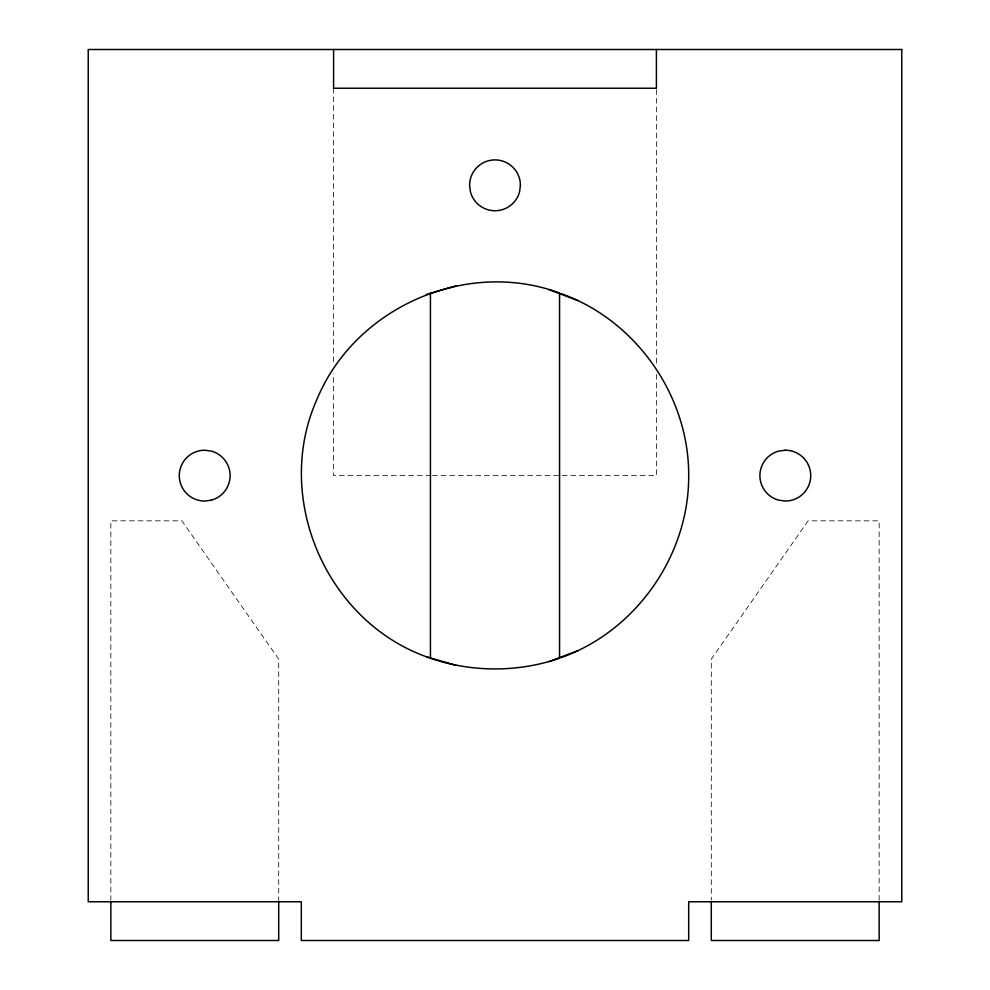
<?xml version="1.0" encoding="UTF-8"?>
<svg xmlns="http://www.w3.org/2000/svg" width="990" height="990" viewBox="0 0 990 990"><rect width="100%" height="100%" fill="white"/><g stroke="black" fill="none" stroke-linecap="round" stroke-linejoin="round"><path stroke-width="0.74" stroke-dasharray="4.95 3.71" d="M430.897 475.633L333.593 475.633L333.593 373.725M432.444 475.633L560.649 475.633M562.196 475.633L656.407 475.633L656.407 373.725M879.157 900.38L879.157 520.827L808.137 520.827L711.29 659.142L711.29 900.306M656.407 89.644L656.407 364.506M333.593 88.234L333.593 364.506M278.71 901.766L278.71 659.142L181.863 520.827L110.843 520.827L110.843 900.38"/><path stroke-width="1.49" d="M560.984 657.657C636.075 631.113 689.102 555.229 688.693 475.633C689.102 396.025 636.075 320.154 560.984 293.597M430.44 293.015L430.44 658.251C472.007 672.495 517.993 672.495 559.56 658.251L559.56 293.015C465.993 258.378 354.729 307.544 316.8 399.713C273.29 497.401 325.722 620.445 426.319 656.741L429.066 657.744M548.893 661.679L578.036 650.628M426.319 294.525L456.254 285.85M426.319 656.741L456.254 665.416M548.893 289.587L578.036 300.638M879.157 901.766L879.157 940.5L711.29 940.5L711.29 901.766M656.407 49.5L656.407 88.234L333.593 88.234L333.593 49.5M278.71 901.766L278.71 940.5L110.843 940.5L110.843 901.766M520.418 185.328L519.552 191.899A25.418 25.418 0 0 1 470.448 191.899L469.582 185.328A25.418 25.418 0 0 1 495 159.897A25.418 25.418 0 0 1 520.418 185.328M211.266 500.185L204.695 501.051A25.418 25.418 0 0 1 179.277 475.633A25.418 25.418 0 0 1 204.695 450.215L211.266 451.081A25.418 25.418 0 0 1 211.266 500.185M785.305 450.215L778.734 451.081A25.418 25.418 0 0 0 778.734 500.185L785.305 501.051A25.418 25.418 0 0 0 810.723 475.633A25.418 25.418 0 0 0 785.305 450.215M901.766 49.5L88.234 49.5L88.234 901.766L301.306 901.766L301.306 940.5L688.693 940.5L688.693 901.766L901.766 901.766L901.766 49.5"/></g></svg>
